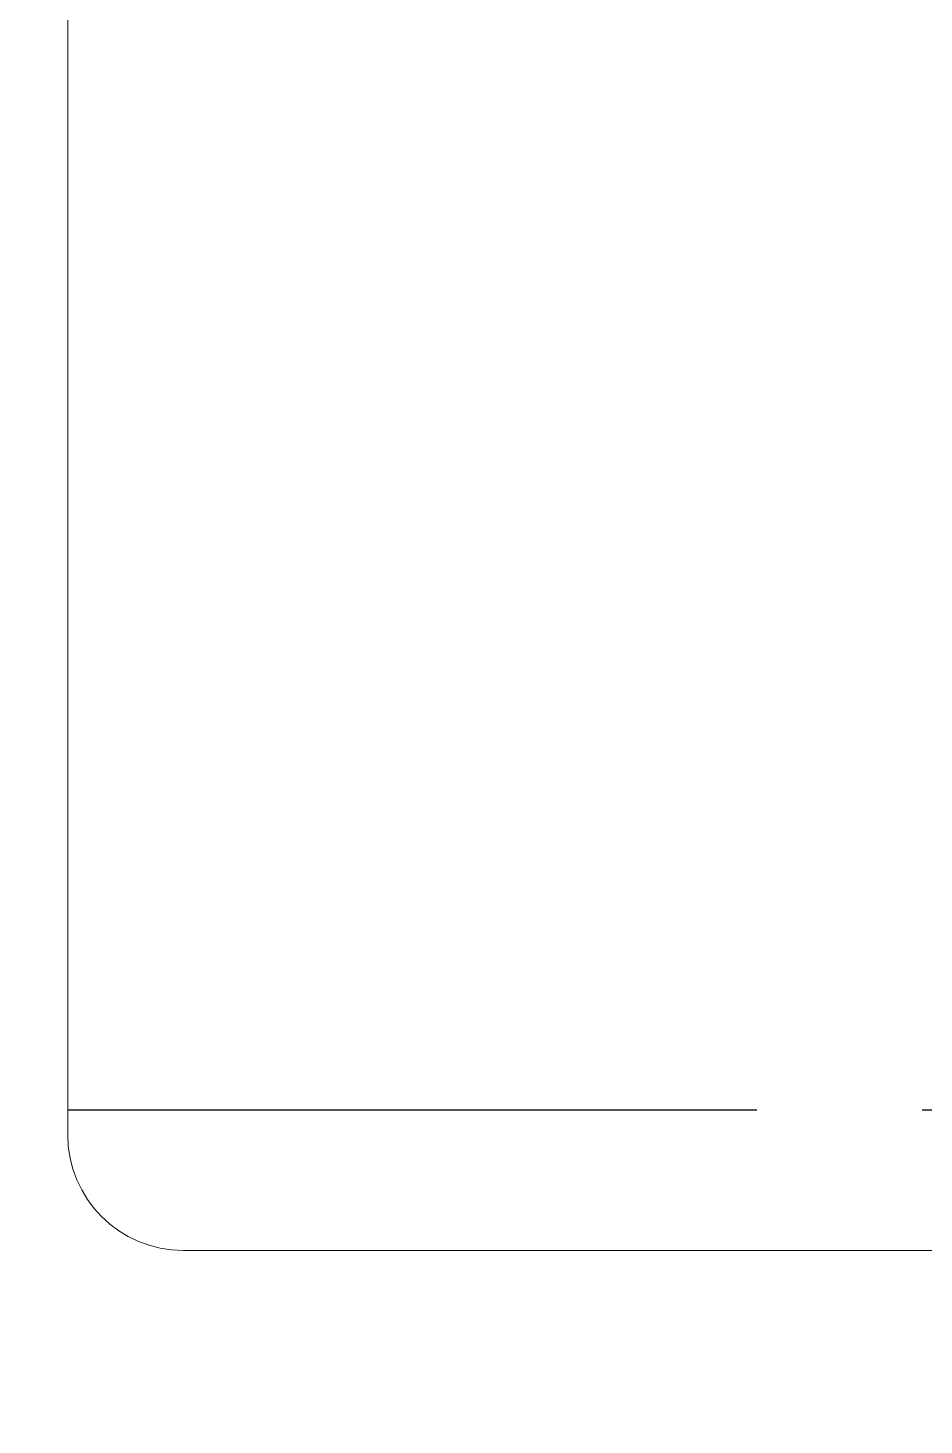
# Model space of a CAD drawing. Header units: metres. Extents: x 14 to 2416, y -346 to 476.
# Drawn here: x 41.277 to 41.819, y -206.195 to -205.351 of the extents above; entities that cross this region are included whole.
import ezdxf

# ---------------------------------------------------------------- set-up
doc = ezdxf.new("R2010")
doc.units = ezdxf.units.M
doc.linetypes.add('0', pattern=[0])
doc.linetypes.add('STYLE_03', pattern=[0.5, 0.416656, -0.083344])
doc.layers.get('0').update_dxf_attribs({"linetype": '0', "lineweight": 20})
for name, color, linetype, lineweight in [('A-ANNO-TEXT', 20, 'Continuous', 13), ('A-WALL', 250, 'Continuous', 20), ('baños', 251, 'Continuous', 0), ('closets', 253, 'Continuous', 0)]:
    doc.layers.add(name, color=color, linetype=linetype, lineweight=lineweight)
doc.layers.add('MAVA Luminarias', color=1, linetype='Continuous')

# ---------------------------------------------------------------- blocks, each defined once
blk = doc.blocks.new('PL BASE 1N NASAS 09')
at = {"layer": 'closets', "transparency": 33554687}
h = blk.add_hatch(dxfattribs=at)
h.set_pattern_fill('LINE', color=256, scale=0.01, angle=90)
h.set_pattern_definition([(90, (85.973437, 55.724378), (-0.03175, 2e-18), [])])
h.paths.add_polyline_path([(-108.93292, -38.94972), (-108.93292, -39.74972)])
h.paths.add_polyline_path([(-107.88631, -39.14972), (-107.88631, -39.74972), (-110.08153, -39.74972), (-110.08153, -39.14972)])
at = {"layer": 'A-WALL'}
for p, q in [((-109.08107, -37.47972), (-109.08107, -38.92972)), ((-107.95107, -38.99972), (-109.01107, -38.99972))]:
    blk.add_line(p, q, dxfattribs=at)
blk.add_arc((-109.01107, -38.92972), 0.07, 180, 270, dxfattribs=at)
blk = doc.blocks.new('PL MUEBLES 1N NASAS 09')
at = {"layer": 'baños'}
blk.add_blockref('PL BASE 1N NASAS 09', (162.26154, 88.20329), dxfattribs=at)
blk = doc.blocks.new('A$Cbef68299')
blk.add_blockref('PL MUEBLES 1N NASAS 09', (-30.76586, -32.0535))
blk = doc.blocks.new('A$Cc5be7df0')
at = {"layer": 'A-ANNO-TEXT'}
blk.add_blockref('A$Cbef68299', (4.14926, 17.33699), dxfattribs=at)

msp = doc.modelspace()

# ---------------------------------------------------------------- linework, layer by layer
at = {"layer": 'MAVA Luminarias', "linetype": 'STYLE_03', "lineweight": 30}
msp.add_line((41.30155, -206.00497), (42.50155, -206.00497), dxfattribs=at)

# ---------------------------------------------------------------- block references
at = {"layer": 'A-ANNO-TEXT'}
msp.add_blockref('A$Cc5be7df0', (14.73768, -240.57704), dxfattribs=at)

doc.saveas('drawing.dxf')
